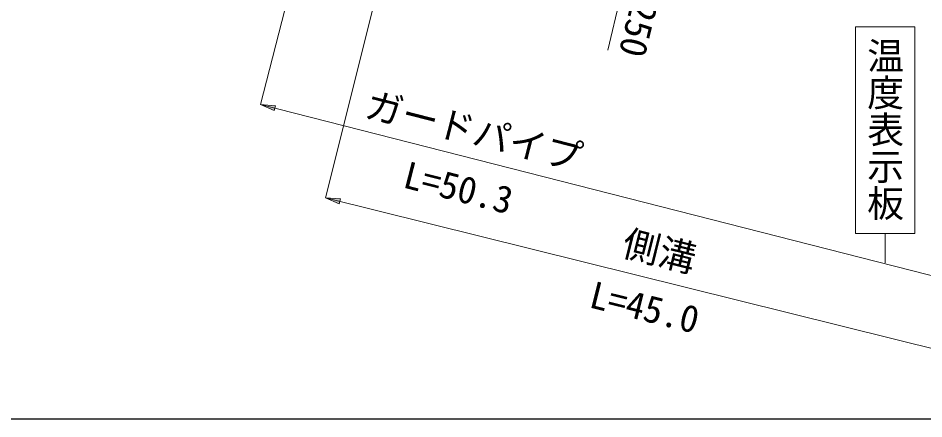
# Model space of a CAD drawing. Units: millimetres, scale not verified. Extents: x 40004 to 680061, y 20002 to 380034.
# Drawn here: x 485974 to 547306, y 205018 to 232182 of the extents above; entities that cross this region are included whole.
import ezdxf
from ezdxf.enums import TextEntityAlignment as Align

# ---------------------------------------------------------------- set-up
doc = ezdxf.new("R2010")
doc.units = ezdxf.units.MM
doc.header["$LTSCALE"] = 1000.09
doc.layers.add('M-STR-HTXT', color=7, linetype='Continuous', lineweight=13)
doc.layers.add('M-TTL-BAND', color=7, linetype='Continuous', lineweight=25)
doc.styles.add('@ＭＳ ゴシック', font='')
doc.styles.add('ＭＳ ゴシック', font='')
doc.styles.get('@ＭＳ ゴシック').set_extended_font_data('@MS Gothic')
doc.styles.get('ＭＳ ゴシック').set_extended_font_data('MS Gothic')

msp = doc.modelspace()

# ---------------------------------------------------------------- hatches: boundary and pattern name
at = {"layer": 'M-STR-HTXT'}
for points in [[(502395, 226326), (503405, 226241), (503322, 225918)], [(506794, 220003), (507805, 219923), (507724, 219600)]]:
    msp.add_hatch(color=256, dxfattribs=at).paths.add_polyline_path(points)

# ---------------------------------------------------------------- linework, layer by layer
for p, q in [((535196, 268923), (525897, 230019)), ((512404, 265538), (502395, 226326)), ((517432, 262747), (506794, 220003)), ((542683, 231585), (542683, 217584)), ((546683, 231585), (542683, 231585)), ((546683, 231585), (546683, 217584)), ((502395, 226326), (551153, 213880)), ((506794, 220003), (551072, 208983)), ((542683, 217584), (546683, 217584)), ((544683, 217584), (544683, 215584))]:
    msp.add_line(p, q, dxfattribs=at)
for points in [[(502395, 226326), (503405, 226241), (503322, 225918)], [(506794, 220003), (507805, 219923), (507724, 219600)]]:
    msp.add_lwpolyline(points, close=True, dxfattribs=at)
at = {"layer": 'M-TTL-BAND'}
msp.add_line((40004, 205018), (579052, 205018), dxfattribs=at)

# ---------------------------------------------------------------- texts
at = {"layer": 'M-STR-HTXT'}
for s, rotation, style, p in [('A=250', 256.224, 'ＭＳ ゴシック', (528269, 232626)), ('温度表示板', 270, '@ＭＳ ゴシック', (544683, 224647))]:
    msp.add_text(s, height=1833, rotation=rotation, dxfattribs=dict(at, style=style)).set_placement(p, align=Align.MIDDLE_CENTER)
at = {"layer": 'M-STR-HTXT', "style": 'ＭＳ ゴシック'}
for s, rotation, p in [('ガードパイプ', 345.68, (516484, 223116)), ('L=50.3', 345.68, (515430, 219267)), ('側溝', 346.024, (529054, 214978)), ('L=45.0', 346.024, (528048, 211160))]:
    msp.add_text(s, height=1833, rotation=rotation, dxfattribs=at).set_placement(p, align=Align.BOTTOM_CENTER)

doc.saveas('drawing.dxf')
